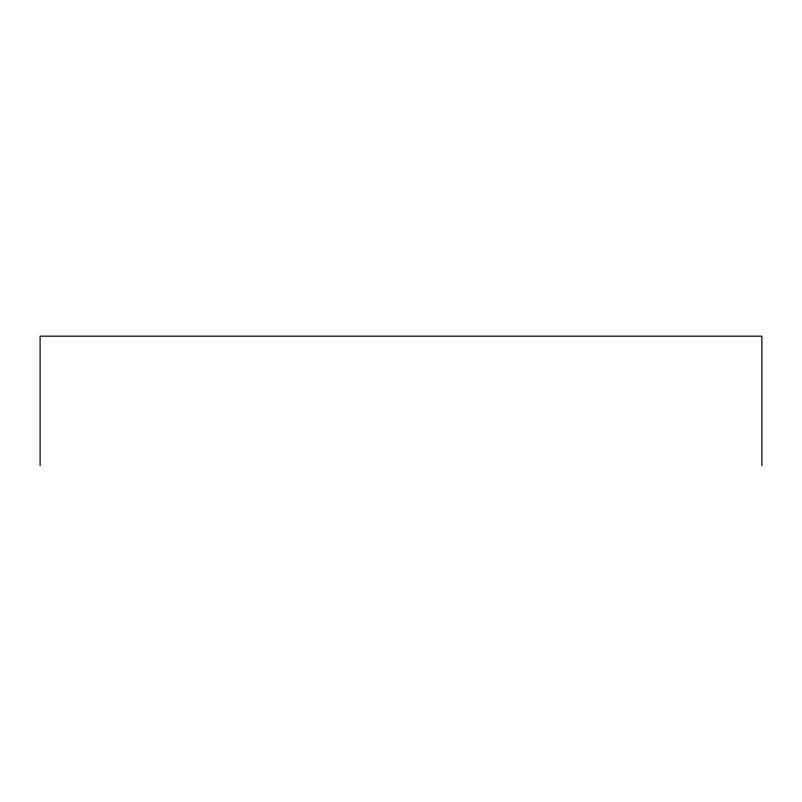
<?xml version="1.0" encoding="UTF-8"?>
<svg xmlns="http://www.w3.org/2000/svg" width="802" height="802" viewBox="0 0 802 802"><rect width="100%" height="100%" fill="white"/><g stroke="black" fill="none" stroke-linecap="round" stroke-linejoin="round"><path stroke-width="1.2" d="M761.9 465.822L761.9 336.178L40.1 336.178L40.1 465.822"/></g></svg>
